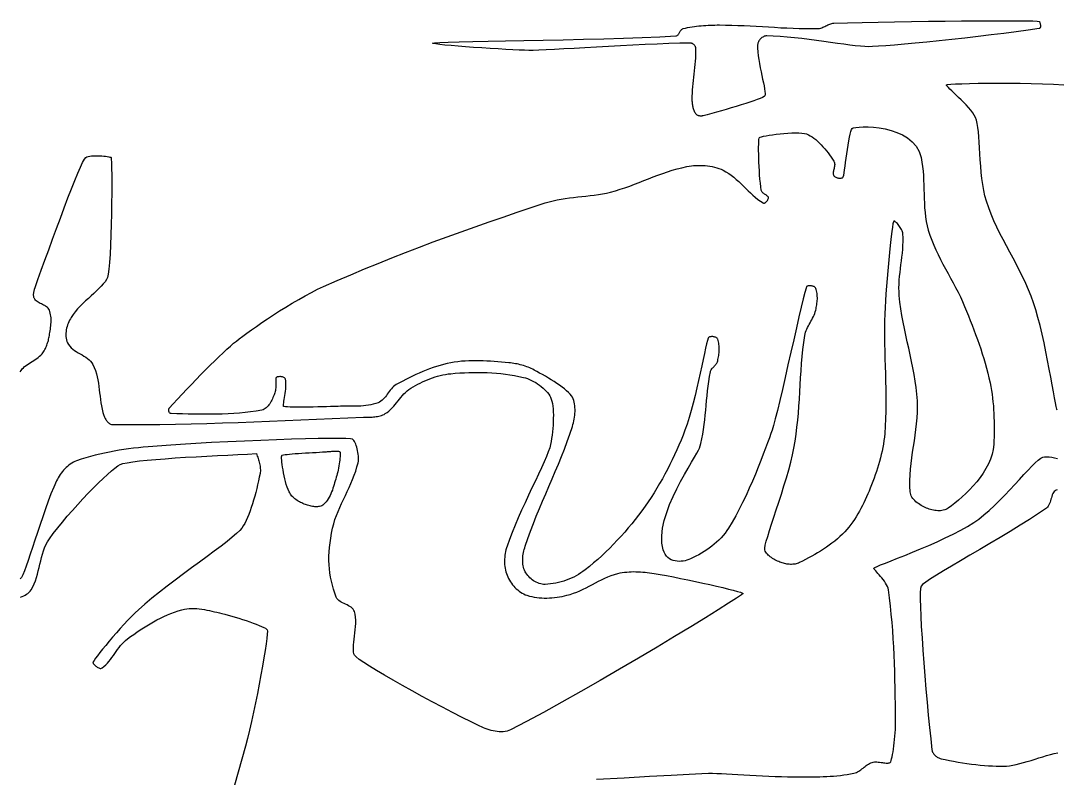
# Model space of a CAD drawing. Extents: x 29 to 1430, y 34 to 1434.
# Drawn here: x 506.1 to 791.5, y 850.6 to 1059.2 of the extents above; entities that cross this region are included whole.
import ezdxf

# ---------------------------------------------------------------- set-up
doc = ezdxf.new("R2010")
doc.units = 0
doc.header["$MEASUREMENT"] = 0
doc.layers.get('0').update_dxf_attribs({"linetype": 'CONTINUOUS'})

msp = doc.modelspace()

# ---------------------------------------------------------------- linework, layer by layer
at = {"color": 0, "true_color": 0x000000}
for points in [[(730, 1058.5), (733.73, 1058.61), (737.82, 1058.71), (742.17, 1058.81), (746.72, 1058.89), (751.37, 1058.96), (756.05, 1059.02), (760.68, 1059.07), (765.17, 1059.12), (769.45, 1059.14), (773.43, 1059.16), (777.03, 1059.17), (780.17, 1059.16), (782.77, 1059.14), (784.74, 1059.11), (786.01, 1059.06), (786.5, 1059), (786.57, 1058.92), (786.63, 1058.82), (786.69, 1058.69), (786.74, 1058.55), (786.79, 1058.4), (786.83, 1058.24), (786.86, 1058.07), (786.88, 1057.9), (786.89, 1057.74), (786.88, 1057.58), (786.86, 1057.44), (786.83, 1057.3), (786.78, 1057.19), (786.7, 1057.1), (786.61, 1057.03), (786.5, 1057), (783.46, 1056.56), (780.21, 1056.12), (776.8, 1055.68), (773.27, 1055.24), (769.68, 1054.81), (766.07, 1054.4), (762.49, 1054), (758.99, 1053.63), (755.61, 1053.28), (752.41, 1052.97), (749.43, 1052.69), (746.72, 1052.45), (744.32, 1052.26), (742.28, 1052.12), (740.66, 1052.03), (739.5, 1052), (738.48, 1052.03), (737.28, 1052.12), (735.9, 1052.26), (734.38, 1052.45), (732.73, 1052.67), (730.97, 1052.91), (729.11, 1053.17), (727.19, 1053.44), (725.21, 1053.72), (723.19, 1053.98), (721.17, 1054.24), (719.15, 1054.47), (717.15, 1054.67), (715.2, 1054.83), (713.31, 1054.94), (711.5, 1055), (711.28, 1054.99), (711.06, 1054.95), (710.83, 1054.88), (710.62, 1054.78), (710.41, 1054.67), (710.2, 1054.53), (710.01, 1054.37), (709.82, 1054.2), (709.65, 1054.01), (709.5, 1053.81), (709.36, 1053.61), (709.24, 1053.39), (709.14, 1053.17), (709.07, 1052.95), (709.02, 1052.72), (709, 1052.5), (709.01, 1051.58), (709.07, 1050.58), (709.18, 1049.54), (709.33, 1048.45), (709.51, 1047.35), (709.72, 1046.24), (709.94, 1045.14), (710.16, 1044.07), (710.37, 1043.05), (710.58, 1042.08), (710.76, 1041.2), (710.9, 1040.4), (711.01, 1039.72), (711.07, 1039.17), (711.07, 1038.75), (711, 1038.5), (710.78, 1038.31), (710.34, 1038.07), (709.72, 1037.79), (708.92, 1037.47), (707.97, 1037.13), (706.89, 1036.76), (705.71, 1036.38), (704.45, 1035.98), (703.13, 1035.58), (701.76, 1035.17), (700.38, 1034.77), (699.01, 1034.37), (697.66, 1033.99), (696.36, 1033.63), (695.13, 1033.3), (694, 1033), (693.87, 1032.97), (693.74, 1032.95), (693.6, 1032.93), (693.46, 1032.92), (693.32, 1032.92), (693.18, 1032.93), (693.03, 1032.95), (692.89, 1032.97), (692.76, 1033), (692.63, 1033.04), (692.5, 1033.1), (692.38, 1033.16), (692.27, 1033.23), (692.17, 1033.31), (692.08, 1033.4), (692, 1033.5), (691.86, 1033.72), (691.74, 1033.94), (691.62, 1034.18), (691.52, 1034.41), (691.43, 1034.66), (691.35, 1034.91), (691.28, 1035.16), (691.21, 1035.41), (691.16, 1035.67), (691.12, 1035.93), (691.08, 1036.19), (691.05, 1036.46), (691.03, 1036.72), (691.01, 1036.98), (691, 1037.24), (691, 1037.5), (691.01, 1038.38), (691.05, 1039.25), (691.11, 1040.13), (691.18, 1041), (691.26, 1041.88), (691.36, 1042.75), (691.46, 1043.63), (691.56, 1044.5), (691.66, 1045.37), (691.75, 1046.25), (691.83, 1047.12), (691.91, 1048), (691.96, 1048.87), (692, 1049.75), (692.01, 1050.62), (692, 1051.5), (691.99, 1051.63), (691.96, 1051.77), (691.91, 1051.9), (691.86, 1052.03), (691.78, 1052.16), (691.7, 1052.29), (691.61, 1052.41), (691.51, 1052.52), (691.4, 1052.62), (691.28, 1052.72), (691.16, 1052.8), (691.03, 1052.87), (690.9, 1052.92), (690.77, 1052.97), (690.63, 1052.99), (690.5, 1053), (687.61, 1052.95), (684.54, 1052.86), (681.32, 1052.75), (678.01, 1052.61), (674.64, 1052.45), (671.26, 1052.28), (667.91, 1052.09), (664.63, 1051.91), (661.46, 1051.73), (658.45, 1051.56), (655.63, 1051.4), (653.05, 1051.26), (650.76, 1051.14), (648.79, 1051.06), (647.19, 1051.01), (646, 1051), (644.85, 1051.03), (643.37, 1051.09), (641.63, 1051.17), (639.67, 1051.27), (637.55, 1051.4), (635.33, 1051.53), (633.06, 1051.68), (630.8, 1051.84), (628.6, 1052), (626.51, 1052.17), (624.6, 1052.33), (622.91, 1052.48), (621.5, 1052.63), (620.42, 1052.77), (619.74, 1052.89), (619.5, 1053), (620.01, 1053.09), (621.47, 1053.18), (623.78, 1053.26), (626.84, 1053.34), (630.55, 1053.43), (634.82, 1053.51), (639.55, 1053.61), (644.64, 1053.71), (649.99, 1053.81), (655.5, 1053.93), (661.08, 1054.07), (666.62, 1054.21), (672.03, 1054.38), (677.22, 1054.56), (682.07, 1054.77), (686.5, 1055), (686.67, 1055.03), (686.82, 1055.09), (686.96, 1055.19), (687.08, 1055.3), (687.2, 1055.44), (687.31, 1055.6), (687.41, 1055.76), (687.51, 1055.93), (687.61, 1056.11), (687.71, 1056.28), (687.82, 1056.45), (687.93, 1056.6), (688.06, 1056.74), (688.19, 1056.85), (688.34, 1056.94), (688.5, 1057), (689.11, 1057.15), (689.73, 1057.28), (690.34, 1057.39), (690.96, 1057.5), (691.58, 1057.59), (692.21, 1057.67), (692.83, 1057.74), (693.46, 1057.8), (694.09, 1057.86), (694.72, 1057.9), (695.35, 1057.93), (695.98, 1057.96), (696.61, 1057.98), (697.24, 1057.99), (697.87, 1058), (698.5, 1058), (700.19, 1057.99), (701.88, 1057.95), (703.56, 1057.9), (705.25, 1057.82), (706.94, 1057.74), (708.63, 1057.65), (710.31, 1057.55), (712, 1057.45), (713.69, 1057.35), (715.37, 1057.25), (717.06, 1057.17), (718.75, 1057.1), (720.44, 1057.04), (722.12, 1057), (723.81, 1056.99), (725.5, 1057), (725.79, 1057.02), (726.08, 1057.07), (726.37, 1057.14), (726.65, 1057.24), (726.93, 1057.35), (727.2, 1057.47), (727.48, 1057.6), (727.75, 1057.74), (728.02, 1057.88), (728.3, 1058.01), (728.57, 1058.13), (728.85, 1058.25), (729.13, 1058.34), (729.42, 1058.42), (729.71, 1058.47), (730, 1058.5)], [(761, 1041.5), (761.32, 1041.59), (762.16, 1041.68), (763.48, 1041.76), (765.2, 1041.84), (767.29, 1041.9), (769.69, 1041.96), (772.33, 1041.99), (775.18, 1042.01), (778.16, 1042), (781.24, 1041.97), (784.35, 1041.9), (787.44, 1041.8), (790.45, 1041.67), (793.34, 1041.49)], [(791.5, 952), (791.39, 952.26), (791.22, 952.94), (791.01, 953.99), (790.75, 955.36), (790.44, 957.02), (790.1, 958.92), (789.71, 961.01), (789.29, 963.26), (788.84, 965.61), (788.36, 968.03), (787.85, 970.48), (787.32, 972.9), (786.76, 975.26), (786.19, 977.5), (785.6, 979.6), (785, 981.5), (784.34, 983.31), (783.62, 985.1), (782.84, 986.86), (782.01, 988.61), (781.14, 990.33), (780.25, 992.05), (779.33, 993.76), (778.42, 995.47), (777.5, 997.18), (776.6, 998.9), (775.71, 1000.62), (774.87, 1002.35), (774.06, 1004.11), (773.31, 1005.88), (772.62, 1007.67), (772, 1009.5), (771.6, 1010.94), (771.27, 1012.47), (770.99, 1014.08), (770.77, 1015.74), (770.58, 1017.43), (770.43, 1019.14), (770.31, 1020.85), (770.2, 1022.52), (770.1, 1024.15), (770.01, 1025.71), (769.9, 1027.18), (769.78, 1028.54), (769.64, 1029.78), (769.47, 1030.86), (769.26, 1031.78), (769, 1032.5), (768.66, 1033.14), (768.21, 1033.82), (767.68, 1034.52), (767.08, 1035.24), (766.43, 1035.97), (765.75, 1036.69), (765.05, 1037.39), (764.35, 1038.07), (763.68, 1038.72), (763.04, 1039.33), (762.46, 1039.88), (761.95, 1040.37), (761.53, 1040.78), (761.22, 1041.12), (761.04, 1041.36), (761, 1041.5)], [(735, 1029.5), (735.35, 1029.65), (736.01, 1029.79), (736.93, 1029.89), (738.08, 1029.94), (739.41, 1029.93), (740.89, 1029.85), (742.46, 1029.67), (744.09, 1029.39), (745.73, 1028.98), (747.34, 1028.44), (748.87, 1027.75), (750.3, 1026.89), (751.56, 1025.85), (752.63, 1024.61), (753.46, 1023.17), (754, 1021.5), (754.23, 1020.27), (754.41, 1019.02), (754.55, 1017.77), (754.64, 1016.52), (754.71, 1015.25), (754.76, 1013.99), (754.79, 1012.72), (754.82, 1011.46), (754.86, 1010.19), (754.91, 1008.93), (754.99, 1007.67), (755.09, 1006.42), (755.24, 1005.17), (755.43, 1003.94), (755.68, 1002.71), (756, 1001.5), (756.44, 1000.12), (756.94, 998.76), (757.48, 997.41), (758.07, 996.09), (758.7, 994.78), (759.35, 993.48), (760.03, 992.19), (760.73, 990.9), (761.43, 989.62), (762.13, 988.34), (762.83, 987.06), (763.52, 985.77), (764.18, 984.47), (764.82, 983.16), (765.43, 981.84), (766, 980.5), (766.52, 979.22), (767.03, 977.93), (767.54, 976.64), (768.05, 975.35), (768.54, 974.05), (769.03, 972.75), (769.51, 971.45), (769.97, 970.14), (770.42, 968.83), (770.85, 967.51), (771.26, 966.19), (771.65, 964.87), (772.03, 963.53), (772.38, 962.19), (772.7, 960.85), (773, 959.5), (773.21, 958.46), (773.39, 957.41), (773.55, 956.35), (773.68, 955.3), (773.8, 954.24), (773.9, 953.18), (773.97, 952.11), (774.03, 951.04), (774.07, 949.98), (774.1, 948.91), (774.11, 947.84), (774.11, 946.77), (774.1, 945.7), (774.08, 944.63), (774.04, 943.56), (774, 942.5), (773.86, 941.16), (773.56, 939.82), (773.12, 938.5), (772.55, 937.2), (771.87, 935.92), (771.1, 934.66), (770.24, 933.45), (769.32, 932.27), (768.36, 931.14), (767.35, 930.06), (766.33, 929.04), (765.31, 928.08), (764.3, 927.2), (763.32, 926.38), (762.38, 925.65), (761.5, 925), (761.18, 924.8), (760.85, 924.63), (760.5, 924.5), (760.13, 924.4), (759.76, 924.33), (759.37, 924.28), (758.98, 924.26), (758.58, 924.27), (758.18, 924.3), (757.78, 924.35), (757.38, 924.42), (756.98, 924.5), (756.6, 924.61), (756.22, 924.73), (755.85, 924.86), (755.5, 925), (755.13, 925.17), (754.75, 925.35), (754.38, 925.54), (754, 925.76), (753.63, 925.99), (753.27, 926.23), (752.92, 926.49), (752.59, 926.77), (752.27, 927.06), (751.99, 927.37), (751.73, 927.69), (751.5, 928.02), (751.31, 928.37), (751.16, 928.73), (751.06, 929.11), (751, 929.5), (750.91, 931.06), (750.9, 932.62), (750.96, 934.19), (751.08, 935.75), (751.24, 937.31), (751.44, 938.87), (751.67, 940.43), (751.91, 941.99), (752.15, 943.56), (752.38, 945.12), (752.6, 946.68), (752.78, 948.24), (752.93, 949.81), (753.02, 951.37), (753.05, 952.94), (753, 954.5), (752.86, 956.33), (752.66, 958.16), (752.41, 959.98), (752.11, 961.79), (751.77, 963.6), (751.4, 965.4), (751.01, 967.21), (750.61, 969.01), (750.21, 970.81), (749.81, 972.61), (749.43, 974.42), (749.06, 976.22), (748.73, 978.03), (748.44, 979.85), (748.19, 981.67), (748, 983.5), (747.93, 984.56), (747.92, 985.62), (747.95, 986.68), (748.01, 987.75), (748.1, 988.81), (748.21, 989.87), (748.34, 990.93), (748.47, 992), (748.61, 993.06), (748.74, 994.12), (748.85, 995.19), (748.95, 996.25), (749.02, 997.31), (749.06, 998.38), (749.05, 999.44), (749, 1000.5), (748.96, 1000.78), (748.88, 1001.07), (748.77, 1001.37), (748.63, 1001.67), (748.47, 1001.97), (748.29, 1002.27), (748.1, 1002.56), (747.89, 1002.84), (747.69, 1003.09), (747.48, 1003.33), (747.28, 1003.53), (747.08, 1003.71), (746.9, 1003.85), (746.74, 1003.95), (746.61, 1004), (746.5, 1004), (746.4, 1003.79), (746.27, 1003.22), (746.12, 1002.33), (745.95, 1001.16), (745.78, 999.75), (745.59, 998.12), (745.4, 996.33), (745.2, 994.4), (745.01, 992.37), (744.82, 990.28), (744.64, 988.17), (744.48, 986.07), (744.32, 984.01), (744.19, 982.04), (744.08, 980.19), (744, 978.5), (743.93, 976.44), (743.9, 974.38), (743.9, 972.31), (743.93, 970.25), (743.98, 968.18), (744.03, 966.12), (744.1, 964.05), (744.17, 961.99), (744.23, 959.92), (744.28, 957.86), (744.31, 955.8), (744.32, 953.74), (744.3, 951.67), (744.24, 949.61), (744.15, 947.56), (744, 945.5), (743.91, 944.53), (743.78, 943.57), (743.64, 942.61), (743.47, 941.65), (743.28, 940.7), (743.06, 939.75), (742.83, 938.81), (742.57, 937.86), (742.3, 936.93), (742.01, 935.99), (741.71, 935.06), (741.39, 934.14), (741.06, 933.22), (740.71, 932.31), (740.36, 931.4), (740, 930.5), (739.67, 929.7), (739.33, 928.89), (738.98, 928.09), (738.62, 927.29), (738.25, 926.49), (737.86, 925.7), (737.46, 924.92), (737.04, 924.15), (736.61, 923.39), (736.16, 922.64), (735.69, 921.91), (735.19, 921.19), (734.68, 920.49), (734.15, 919.8), (733.59, 919.14), (733, 918.5), (732.34, 917.83), (731.65, 917.18), (730.95, 916.55), (730.22, 915.94), (729.47, 915.35), (728.71, 914.79), (727.94, 914.24), (727.15, 913.71), (726.34, 913.19), (725.53, 912.69), (724.71, 912.21), (723.88, 911.74), (723.04, 911.29), (722.2, 910.85), (721.35, 910.42), (720.5, 910), (720.21, 909.87), (719.92, 909.77), (719.62, 909.68), (719.31, 909.61), (718.99, 909.56), (718.67, 909.53), (718.35, 909.51), (718.02, 909.51), (717.7, 909.53), (717.37, 909.55), (717.05, 909.6), (716.73, 909.65), (716.41, 909.72), (716.1, 909.8), (715.8, 909.9), (715.5, 910), (715.16, 910.13), (714.82, 910.27), (714.47, 910.43), (714.12, 910.59), (713.78, 910.77), (713.44, 910.96), (713.1, 911.16), (712.78, 911.38), (712.48, 911.6), (712.19, 911.84), (711.92, 912.09), (711.68, 912.35), (711.46, 912.62), (711.28, 912.9), (711.12, 913.19), (711, 913.5), (710.98, 913.98), (711.12, 914.79), (711.38, 915.88), (711.77, 917.23), (712.26, 918.81), (712.82, 920.57), (713.45, 922.49), (714.13, 924.54), (714.83, 926.68), (715.54, 928.88), (716.25, 931.11), (716.92, 933.33), (717.55, 935.51), (718.12, 937.63), (718.61, 939.63), (719, 941.5), (719.33, 943.42), (719.61, 945.34), (719.84, 947.27), (720.04, 949.21), (720.21, 951.15), (720.36, 953.09), (720.49, 955.03), (720.61, 956.98), (720.72, 958.93), (720.84, 960.88), (720.97, 962.82), (721.12, 964.77), (721.28, 966.71), (721.48, 968.64), (721.72, 970.57), (722, 972.5), (722.09, 972.96), (722.22, 973.42), (722.37, 973.87), (722.56, 974.3), (722.76, 974.74), (722.97, 975.16), (723.2, 975.59), (723.43, 976.01), (723.67, 976.44), (723.9, 976.86), (724.13, 977.29), (724.35, 977.72), (724.55, 978.15), (724.72, 978.59), (724.88, 979.04), (725, 979.5), (725.08, 979.87), (725.16, 980.24), (725.23, 980.62), (725.29, 981), (725.34, 981.38), (725.39, 981.76), (725.42, 982.15), (725.44, 982.53), (725.44, 982.91), (725.43, 983.3), (725.41, 983.67), (725.37, 984.05), (725.31, 984.42), (725.22, 984.79), (725.12, 985.15), (725, 985.5), (724.93, 985.64), (724.83, 985.76), (724.7, 985.87), (724.56, 985.96), (724.39, 986.04), (724.22, 986.1), (724.03, 986.14), (723.84, 986.18), (723.64, 986.19), (723.44, 986.2), (723.25, 986.19), (723.07, 986.18), (722.9, 986.15), (722.75, 986.11), (722.61, 986.06), (722.5, 986), (722.32, 985.55), (722, 984.4), (721.56, 982.63), (721.02, 980.35), (720.38, 977.64), (719.68, 974.6), (718.93, 971.32), (718.15, 967.89), (717.36, 964.42), (716.57, 960.98), (715.81, 957.69), (715.09, 954.62), (714.43, 951.87), (713.85, 949.54), (713.37, 947.72), (713, 946.5), (712.66, 945.51), (712.24, 944.32), (711.75, 942.97), (711.19, 941.46), (710.57, 939.82), (709.89, 938.07), (709.16, 936.24), (708.38, 934.35), (707.55, 932.41), (706.69, 930.45), (705.8, 928.5), (704.87, 926.56), (703.93, 924.68), (702.96, 922.85), (701.99, 921.12), (701, 919.5), (700.53, 918.8), (700.02, 918.12), (699.49, 917.46), (698.92, 916.83), (698.32, 916.22), (697.7, 915.64), (697.05, 915.07), (696.38, 914.53), (695.69, 914.01), (694.98, 913.52), (694.26, 913.04), (693.53, 912.59), (692.78, 912.16), (692.03, 911.75), (691.27, 911.36), (690.5, 911), (690.03, 910.81), (689.54, 910.64), (689.01, 910.51), (688.47, 910.41), (687.92, 910.35), (687.36, 910.34), (686.81, 910.37), (686.26, 910.46), (685.73, 910.6), (685.22, 910.8), (684.74, 911.07), (684.29, 911.4), (683.89, 911.81), (683.53, 912.29), (683.24, 912.85), (683, 913.5), (682.64, 915.36), (682.6, 917.35), (682.83, 919.44), (683.3, 921.61), (683.96, 923.81), (684.78, 926.01), (685.71, 928.2), (686.73, 930.32), (687.78, 932.36), (688.83, 934.28), (689.85, 936.04), (690.79, 937.62), (691.61, 938.99), (692.28, 940.12), (692.76, 940.96), (693, 941.5), (693.36, 942.78), (693.66, 944.06), (693.91, 945.36), (694.13, 946.66), (694.31, 947.98), (694.47, 949.29), (694.6, 950.62), (694.73, 951.94), (694.84, 953.27), (694.96, 954.6), (695.08, 955.93), (695.21, 957.25), (695.36, 958.57), (695.54, 959.89), (695.75, 961.2), (696, 962.5), (696.06, 962.71), (696.15, 962.92), (696.25, 963.11), (696.38, 963.3), (696.52, 963.48), (696.67, 963.66), (696.83, 963.83), (696.99, 964), (697.16, 964.17), (697.32, 964.35), (697.47, 964.52), (697.61, 964.7), (697.74, 964.89), (697.85, 965.08), (697.94, 965.29), (698, 965.5), (698.08, 965.87), (698.15, 966.24), (698.22, 966.62), (698.28, 967), (698.34, 967.38), (698.38, 967.76), (698.41, 968.15), (698.43, 968.53), (698.44, 968.91), (698.43, 969.3), (698.41, 969.67), (698.36, 970.05), (698.3, 970.42), (698.22, 970.79), (698.12, 971.15), (698, 971.5), (697.93, 971.64), (697.83, 971.76), (697.7, 971.87), (697.56, 971.96), (697.4, 972.04), (697.23, 972.1), (697.04, 972.15), (696.85, 972.18), (696.66, 972.2), (696.46, 972.21), (696.27, 972.2), (696.09, 972.19), (695.92, 972.16), (695.76, 972.11), (695.62, 972.06), (695.5, 972), (695.37, 971.74), (695.18, 971.14), (694.95, 970.22), (694.68, 969.02), (694.36, 967.58), (694.01, 965.94), (693.62, 964.13), (693.19, 962.19), (692.74, 960.16), (692.26, 958.08), (691.76, 955.98), (691.24, 953.9), (690.7, 951.87), (690.14, 949.94), (689.58, 948.14), (689, 946.5), (688.47, 945.12), (687.92, 943.74), (687.34, 942.37), (686.75, 941), (686.14, 939.65), (685.51, 938.3), (684.85, 936.96), (684.18, 935.64), (683.48, 934.32), (682.77, 933.02), (682.03, 931.73), (681.27, 930.45), (680.48, 929.19), (679.68, 927.95), (678.85, 926.71), (678, 925.5), (677.12, 924.28), (676.21, 923.08), (675.29, 921.89), (674.34, 920.71), (673.38, 919.54), (672.4, 918.4), (671.39, 917.27), (670.37, 916.16), (669.33, 915.06), (668.27, 913.99), (667.19, 912.93), (666.09, 911.9), (664.97, 910.89), (663.83, 909.9), (662.67, 908.94), (661.5, 908), (660.91, 907.56), (660.3, 907.14), (659.68, 906.75), (659.03, 906.38), (658.37, 906.03), (657.7, 905.71), (657.01, 905.41), (656.31, 905.14), (655.6, 904.9), (654.88, 904.68), (654.16, 904.5), (653.43, 904.34), (652.7, 904.21), (651.97, 904.11), (651.23, 904.04), (650.5, 904), (650.09, 904.01), (649.68, 904.05), (649.27, 904.13), (648.87, 904.25), (648.46, 904.39), (648.07, 904.57), (647.69, 904.77), (647.31, 905), (646.95, 905.26), (646.61, 905.53), (646.28, 905.82), (645.98, 906.13), (645.7, 906.46), (645.44, 906.79), (645.2, 907.14), (645, 907.5), (644.81, 907.89), (644.66, 908.3), (644.54, 908.72), (644.44, 909.15), (644.37, 909.59), (644.33, 910.04), (644.32, 910.49), (644.32, 910.94), (644.35, 911.4), (644.4, 911.85), (644.46, 912.31), (644.54, 912.76), (644.64, 913.21), (644.75, 913.65), (644.87, 914.08), (645, 914.5), (645.71, 916.6), (646.46, 918.68), (647.25, 920.75), (648.07, 922.81), (648.91, 924.87), (649.78, 926.91), (650.65, 928.95), (651.53, 930.99), (652.41, 933.03), (653.28, 935.07), (654.14, 937.12), (654.98, 939.17), (655.79, 941.23), (656.57, 943.31), (657.31, 945.4), (658, 947.5), (658.15, 947.98), (658.28, 948.48), (658.4, 948.99), (658.5, 949.51), (658.59, 950.03), (658.66, 950.56), (658.71, 951.09), (658.73, 951.62), (658.74, 952.14), (658.72, 952.66), (658.67, 953.17), (658.6, 953.67), (658.5, 954.15), (658.36, 954.62), (658.2, 955.07), (658, 955.5), (657.73, 955.93), (657.37, 956.38), (656.93, 956.84), (656.41, 957.32), (655.82, 957.81), (655.17, 958.31), (654.47, 958.81), (653.74, 959.32), (652.97, 959.82), (652.18, 960.31), (651.38, 960.8), (650.57, 961.28), (649.77, 961.74), (648.99, 962.18), (648.23, 962.6), (647.5, 963), (647.1, 963.21), (646.69, 963.41), (646.27, 963.6), (645.85, 963.77), (645.42, 963.93), (644.99, 964.09), (644.55, 964.23), (644.11, 964.36), (643.66, 964.47), (643.21, 964.58), (642.77, 964.68), (642.31, 964.76), (641.86, 964.84), (641.41, 964.9), (640.95, 964.96), (640.5, 965), (639.5, 965.09), (638.5, 965.17), (637.5, 965.26), (636.49, 965.34), (635.49, 965.41), (634.48, 965.47), (633.48, 965.52), (632.47, 965.55), (631.47, 965.57), (630.46, 965.57), (629.46, 965.54), (628.46, 965.49), (627.47, 965.42), (626.47, 965.31), (625.48, 965.17), (624.5, 965), (623.51, 964.79), (622.53, 964.55), (621.56, 964.29), (620.59, 964), (619.63, 963.68), (618.67, 963.34), (617.73, 962.97), (616.79, 962.59), (615.85, 962.19), (614.93, 961.77), (614, 961.34), (613.09, 960.89), (612.18, 960.43), (611.28, 959.96), (610.39, 959.48), (609.5, 959), (609.13, 958.77), (608.78, 958.49), (608.46, 958.19), (608.16, 957.86), (607.87, 957.5), (607.59, 957.14), (607.32, 956.76), (607.05, 956.38), (606.78, 956.01), (606.51, 955.65), (606.22, 955.3), (605.92, 954.97), (605.6, 954.67), (605.26, 954.41), (604.9, 954.18), (604.5, 954), (603.85, 953.78), (603.19, 953.59), (602.52, 953.44), (601.84, 953.32), (601.16, 953.22), (600.47, 953.15), (599.78, 953.1), (599.09, 953.07), (598.39, 953.05), (597.69, 953.04), (596.99, 953.03), (596.29, 953.03), (595.59, 953.03), (594.89, 953.03), (594.19, 953.02), (593.5, 953), (592.51, 952.96), (591.44, 952.93), (590.29, 952.9), (589.1, 952.87), (587.88, 952.84), (586.65, 952.82), (585.44, 952.8), (584.26, 952.79), (583.13, 952.78), (582.08, 952.79), (581.13, 952.8), (580.29, 952.82), (579.58, 952.85), (579.04, 952.89), (578.67, 952.94), (578.5, 953), (578.46, 953.12), (578.45, 953.33), (578.47, 953.62), (578.52, 953.99), (578.58, 954.41), (578.67, 954.89), (578.76, 955.42), (578.85, 955.98), (578.94, 956.56), (579.02, 957.16), (579.08, 957.76), (579.13, 958.35), (579.15, 958.94), (579.14, 959.5), (579.09, 960.02), (579, 960.5), (578.94, 960.64), (578.85, 960.77), (578.73, 960.88), (578.58, 960.97), (578.41, 961.04), (578.23, 961.1), (578.03, 961.14), (577.83, 961.17), (577.62, 961.19), (577.42, 961.19), (577.22, 961.18), (577.03, 961.16), (576.87, 961.14), (576.72, 961.1), (576.59, 961.05), (576.5, 961), (576.43, 960.92), (576.39, 960.78), (576.35, 960.59), (576.34, 960.36), (576.33, 960.1), (576.32, 959.81), (576.32, 959.49), (576.33, 959.15), (576.33, 958.81), (576.32, 958.45), (576.31, 958.09), (576.28, 957.74), (576.24, 957.4), (576.18, 957.08), (576.1, 956.77), (576, 956.5), (575.85, 956.17), (575.7, 955.82), (575.55, 955.47), (575.39, 955.11), (575.22, 954.76), (575.05, 954.41), (574.86, 954.06), (574.66, 953.73), (574.45, 953.42), (574.22, 953.12), (573.98, 952.85), (573.73, 952.61), (573.45, 952.4), (573.15, 952.23), (572.84, 952.09), (572.5, 952), (570.96, 951.73), (569.42, 951.5), (567.87, 951.31), (566.31, 951.15), (564.75, 951.03), (563.19, 950.95), (561.62, 950.88), (560.06, 950.85), (558.49, 950.83), (556.92, 950.83), (555.34, 950.84), (553.77, 950.87), (552.2, 950.9), (550.63, 950.93), (549.06, 950.97), (547.5, 951), (547.4, 951.01), (547.31, 951.05), (547.23, 951.11), (547.15, 951.18), (547.08, 951.27), (547.02, 951.38), (546.96, 951.49), (546.92, 951.61), (546.89, 951.73), (546.86, 951.86), (546.85, 951.98), (546.86, 952.1), (546.87, 952.22), (546.9, 952.32), (546.94, 952.42), (547, 952.5), (548.13, 953.74), (549.31, 955.03), (550.55, 956.36), (551.82, 957.7), (553.11, 959.06), (554.42, 960.41), (555.72, 961.74), (557.02, 963.05), (558.29, 964.32), (559.52, 965.53), (560.7, 966.68), (561.83, 967.75), (562.88, 968.73), (563.86, 969.6), (564.73, 970.37), (565.5, 971), (566.3, 971.62), (567.27, 972.35), (568.38, 973.17), (569.64, 974.07), (571.01, 975.04), (572.49, 976.06), (574.05, 977.11), (575.69, 978.19), (577.39, 979.27), (579.12, 980.36), (580.88, 981.42), (582.65, 982.46), (584.41, 983.44), (586.15, 984.37), (587.85, 985.23), (589.5, 986), (593.23, 987.65), (596.97, 989.26), (600.73, 990.83), (604.5, 992.38), (608.28, 993.9), (612.08, 995.38), (615.88, 996.84), (619.7, 998.28), (623.52, 999.69), (627.36, 1001.08), (631.2, 1002.44), (635.05, 1003.79), (638.91, 1005.11), (642.77, 1006.43), (646.63, 1007.72), (650.5, 1009), (651.59, 1009.33), (652.69, 1009.61), (653.8, 1009.85), (654.92, 1010.06), (656.05, 1010.23), (657.18, 1010.39), (658.32, 1010.52), (659.46, 1010.65), (660.6, 1010.77), (661.74, 1010.89), (662.88, 1011.02), (664.01, 1011.16), (665.15, 1011.33), (666.27, 1011.52), (667.39, 1011.74), (668.5, 1012), (669.83, 1012.37), (671.16, 1012.77), (672.47, 1013.21), (673.78, 1013.67), (675.08, 1014.15), (676.38, 1014.65), (677.67, 1015.16), (678.96, 1015.66), (680.26, 1016.16), (681.56, 1016.65), (682.86, 1017.12), (684.17, 1017.57), (685.48, 1017.99), (686.81, 1018.37), (688.15, 1018.71), (689.5, 1019), (690.12, 1019.11), (690.75, 1019.2), (691.38, 1019.27), (692.02, 1019.31), (692.67, 1019.34), (693.31, 1019.34), (693.96, 1019.32), (694.6, 1019.28), (695.24, 1019.21), (695.87, 1019.12), (696.5, 1019), (697.12, 1018.85), (697.74, 1018.68), (698.34, 1018.48), (698.93, 1018.26), (699.5, 1018), (700.28, 1017.59), (701.03, 1017.13), (701.76, 1016.62), (702.45, 1016.08), (703.13, 1015.5), (703.79, 1014.9), (704.44, 1014.28), (705.08, 1013.65), (705.72, 1013.01), (706.36, 1012.38), (707.01, 1011.76), (707.67, 1011.15), (708.34, 1010.56), (709.04, 1010), (709.75, 1009.48), (710.5, 1009), (710.62, 1008.95), (710.74, 1008.94), (710.86, 1008.96), (710.99, 1009.01), (711.12, 1009.08), (711.24, 1009.18), (711.36, 1009.3), (711.48, 1009.42), (711.59, 1009.56), (711.69, 1009.71), (711.77, 1009.85), (711.85, 1010), (711.91, 1010.14), (711.96, 1010.28), (711.99, 1010.4), (712, 1010.5), (711.98, 1010.6), (711.92, 1010.69), (711.83, 1010.79), (711.71, 1010.9), (711.56, 1011), (711.4, 1011.11), (711.23, 1011.22), (711.05, 1011.34), (710.87, 1011.46), (710.69, 1011.59), (710.53, 1011.73), (710.37, 1011.87), (710.24, 1012.01), (710.13, 1012.17), (710.05, 1012.33), (710, 1012.5), (709.87, 1013.45), (709.75, 1014.48), (709.65, 1015.57), (709.56, 1016.72), (709.48, 1017.89), (709.41, 1019.06), (709.36, 1020.23), (709.32, 1021.36), (709.29, 1022.45), (709.28, 1023.46), (709.28, 1024.39), (709.3, 1025.2), (709.32, 1025.89), (709.37, 1026.44), (709.43, 1026.81), (709.5, 1027), (709.69, 1027.1), (710.07, 1027.22), (710.63, 1027.35), (711.34, 1027.49), (712.18, 1027.64), (713.11, 1027.78), (714.12, 1027.92), (715.18, 1028.04), (716.26, 1028.15), (717.35, 1028.24), (718.41, 1028.29), (719.42, 1028.32), (720.36, 1028.31), (721.21, 1028.26), (721.93, 1028.15), (722.5, 1028), (722.99, 1027.79), (723.5, 1027.52), (724, 1027.2), (724.51, 1026.84), (725.01, 1026.43), (725.52, 1025.98), (726.02, 1025.5), (726.51, 1025), (726.99, 1024.47), (727.47, 1023.92), (727.93, 1023.36), (728.38, 1022.78), (728.82, 1022.21), (729.23, 1021.63), (729.63, 1021.06), (730, 1020.5), (730.11, 1020.28), (730.18, 1020.06), (730.21, 1019.82), (730.22, 1019.57), (730.19, 1019.31), (730.15, 1019.05), (730.09, 1018.79), (730.03, 1018.52), (729.97, 1018.25), (729.91, 1017.98), (729.86, 1017.72), (729.83, 1017.46), (729.82, 1017.21), (729.84, 1016.96), (729.9, 1016.72), (730, 1016.5), (730.09, 1016.37), (730.21, 1016.25), (730.35, 1016.15), (730.51, 1016.07), (730.68, 1016), (730.86, 1015.94), (731.05, 1015.9), (731.25, 1015.86), (731.44, 1015.85), (731.63, 1015.84), (731.82, 1015.84), (731.99, 1015.85), (732.15, 1015.88), (732.29, 1015.91), (732.41, 1015.95), (732.5, 1016), (732.59, 1016.19), (732.69, 1016.63), (732.8, 1017.28), (732.93, 1018.11), (733.07, 1019.09), (733.22, 1020.18), (733.38, 1021.34), (733.55, 1022.54), (733.72, 1023.75), (733.9, 1024.94), (734.08, 1026.06), (734.27, 1027.08), (734.45, 1027.97), (734.64, 1028.69), (734.82, 1029.21), (735, 1029.5)], [(524, 1021.5), (524.31, 1021.66), (524.69, 1021.79), (525.14, 1021.89), (525.64, 1021.96), (526.18, 1022), (526.74, 1022.02), (527.32, 1022.02), (527.9, 1022), (528.46, 1021.96), (529, 1021.91), (529.5, 1021.86), (529.96, 1021.79), (530.34, 1021.72), (530.66, 1021.64), (530.88, 1021.57), (531, 1021.5), (531.06, 1021.1), (531.11, 1020.1), (531.14, 1018.58), (531.17, 1016.62), (531.17, 1014.3), (531.16, 1011.7), (531.14, 1008.91), (531.1, 1006.01), (531.03, 1003.07), (530.95, 1000.19), (530.85, 997.43), (530.73, 994.89), (530.58, 992.65), (530.41, 990.78), (530.22, 989.37), (530, 988.5), (529.71, 987.92), (529.32, 987.32), (528.84, 986.71), (528.28, 986.09), (527.65, 985.45), (526.97, 984.79), (526.25, 984.12), (525.51, 983.44), (524.74, 982.74), (523.97, 982.03), (523.22, 981.31), (522.48, 980.57), (521.78, 979.82), (521.12, 979.06), (520.52, 978.29), (520, 977.5), (519.78, 977.11), (519.56, 976.71), (519.37, 976.29), (519.19, 975.86), (519.02, 975.42), (518.88, 974.97), (518.76, 974.51), (518.67, 974.05), (518.6, 973.59), (518.56, 973.13), (518.55, 972.67), (518.57, 972.21), (518.62, 971.77), (518.71, 971.33), (518.83, 970.91), (519, 970.5), (519.28, 970), (519.61, 969.55), (520.01, 969.15), (520.44, 968.77), (520.92, 968.43), (521.42, 968.1), (521.94, 967.79), (522.47, 967.48), (523, 967.18), (523.52, 966.87), (524.03, 966.55), (524.51, 966.2), (524.95, 965.84), (525.36, 965.43), (525.71, 964.99), (526, 964.5), (526.37, 963.69), (526.68, 962.86), (526.94, 962.01), (527.16, 961.15), (527.34, 960.27), (527.49, 959.39), (527.62, 958.5), (527.73, 957.6), (527.84, 956.7), (527.95, 955.79), (528.07, 954.89), (528.19, 954), (528.35, 953.11), (528.53, 952.23), (528.74, 951.36), (529, 950.5), (529.08, 950.29), (529.17, 950.07), (529.27, 949.85), (529.38, 949.64), (529.51, 949.43), (529.64, 949.22), (529.79, 949.02), (529.95, 948.83), (530.11, 948.66), (530.29, 948.5), (530.47, 948.36), (530.66, 948.24), (530.86, 948.14), (531.07, 948.06), (531.28, 948.02), (531.5, 948), (535.81, 947.99), (540.13, 948), (544.44, 948.05), (548.76, 948.12), (553.07, 948.21), (557.38, 948.32), (561.69, 948.45), (566.01, 948.59), (570.32, 948.75), (574.63, 948.92), (578.94, 949.1), (583.25, 949.28), (587.57, 949.46), (591.88, 949.64), (596.19, 949.82), (600.5, 950), (600.88, 950.01), (601.27, 950.02), (601.66, 950.03), (602.05, 950.04), (602.44, 950.05), (602.83, 950.07), (603.22, 950.1), (603.61, 950.13), (604, 950.18), (604.38, 950.24), (604.75, 950.31), (605.12, 950.41), (605.48, 950.52), (605.83, 950.66), (606.17, 950.81), (606.5, 951), (607.01, 951.34), (607.49, 951.73), (607.95, 952.14), (608.38, 952.58), (608.8, 953.04), (609.21, 953.52), (609.6, 954.01), (610, 954.5), (610.39, 955), (610.79, 955.48), (611.19, 955.96), (611.61, 956.42), (612.05, 956.86), (612.51, 957.28), (612.99, 957.66), (613.5, 958), (614.13, 958.38), (614.77, 958.74), (615.42, 959.09), (616.08, 959.43), (616.74, 959.75), (617.42, 960.06), (618.1, 960.35), (618.79, 960.62), (619.49, 960.87), (620.19, 961.11), (620.9, 961.32), (621.61, 961.5), (622.33, 961.67), (623.05, 961.8), (623.77, 961.92), (624.5, 962), (625.75, 962.11), (627, 962.2), (628.26, 962.28), (629.51, 962.33), (630.77, 962.36), (632.04, 962.37), (633.3, 962.36), (634.56, 962.32), (635.81, 962.25), (637.07, 962.16), (638.32, 962.04), (639.57, 961.89), (640.81, 961.72), (642.05, 961.51), (643.28, 961.27), (644.5, 961), (645.07, 960.85), (645.64, 960.65), (646.21, 960.42), (646.78, 960.16), (647.34, 959.87), (647.9, 959.55), (648.43, 959.2), (648.95, 958.84), (649.45, 958.45), (649.92, 958.05), (650.36, 957.64), (650.77, 957.22), (651.14, 956.79), (651.47, 956.36), (651.76, 955.93), (652, 955.5), (652.2, 955.03), (652.37, 954.46), (652.5, 953.81), (652.61, 953.1), (652.68, 952.32), (652.73, 951.49), (652.76, 950.62), (652.75, 949.72), (652.73, 948.79), (652.68, 947.85), (652.61, 946.91), (652.52, 945.98), (652.42, 945.06), (652.29, 944.17), (652.15, 943.31), (652, 942.5), (651.76, 941.6), (651.37, 940.49), (650.85, 939.19), (650.21, 937.72), (649.48, 936.09), (648.67, 934.34), (647.8, 932.49), (646.88, 930.54), (645.94, 928.54), (644.98, 926.49), (644.03, 924.42), (643.11, 922.35), (642.23, 920.3), (641.4, 918.3), (640.65, 916.36), (640, 914.5), (639.85, 914.02), (639.72, 913.53), (639.6, 913.03), (639.5, 912.53), (639.42, 912.02), (639.36, 911.51), (639.32, 910.99), (639.31, 910.48), (639.31, 909.96), (639.34, 909.45), (639.38, 908.94), (639.46, 908.44), (639.55, 907.94), (639.68, 907.45), (639.82, 906.97), (640, 906.5), (640.2, 906.05), (640.42, 905.61), (640.66, 905.17), (640.93, 904.74), (641.21, 904.33), (641.52, 903.92), (641.85, 903.53), (642.19, 903.16), (642.56, 902.8), (642.94, 902.47), (643.33, 902.16), (643.74, 901.87), (644.16, 901.61), (644.6, 901.37), (645.04, 901.17), (645.5, 901), (646.16, 900.8), (646.83, 900.63), (647.5, 900.5), (648.18, 900.39), (648.87, 900.31), (649.57, 900.26), (650.27, 900.24), (650.97, 900.24), (651.67, 900.27), (652.37, 900.32), (653.07, 900.39), (653.77, 900.48), (654.46, 900.58), (655.15, 900.71), (655.83, 900.85), (656.5, 901), (657.42, 901.25), (658.32, 901.55), (659.2, 901.89), (660.08, 902.26), (660.94, 902.67), (661.8, 903.09), (662.65, 903.53), (663.5, 903.98), (664.35, 904.43), (665.21, 904.87), (666.06, 905.3), (666.93, 905.71), (667.8, 906.09), (668.69, 906.44), (669.59, 906.74), (670.5, 907), (671.11, 907.14), (671.72, 907.25), (672.34, 907.35), (672.96, 907.41), (673.59, 907.46), (674.22, 907.49), (674.85, 907.51), (675.48, 907.5), (676.11, 907.48), (676.74, 907.44), (677.37, 907.4), (678, 907.34), (678.63, 907.26), (679.26, 907.18), (679.88, 907.1), (680.5, 907), (682.14, 906.73), (683.92, 906.41), (685.82, 906.05), (687.8, 905.66), (689.83, 905.24), (691.86, 904.81), (693.87, 904.38), (695.82, 903.94), (697.67, 903.52), (699.39, 903.11), (700.95, 902.73), (702.3, 902.39), (703.42, 902.08), (704.26, 901.83), (704.8, 901.63), (705, 901.5), (704.54, 901.12), (703.18, 900.2), (701.02, 898.81), (698.14, 896.99), (694.64, 894.82), (690.61, 892.35), (686.13, 889.63), (681.31, 886.73), (676.23, 883.71), (670.98, 880.62), (665.65, 877.52), (660.33, 874.48), (655.11, 871.55), (650.09, 868.78), (645.36, 866.25), (641, 864), (640.51, 863.79), (640.01, 863.62), (639.49, 863.51), (638.96, 863.44), (638.42, 863.42), (637.87, 863.43), (637.32, 863.48), (636.76, 863.56), (636.2, 863.67), (635.65, 863.81), (635.1, 863.97), (634.56, 864.15), (634.02, 864.34), (633.5, 864.55), (632.99, 864.77), (632.5, 865), (630.16, 866.14), (627.64, 867.39), (624.98, 868.75), (622.23, 870.18), (619.43, 871.66), (616.63, 873.17), (613.87, 874.69), (611.19, 876.18), (608.63, 877.63), (606.25, 879.01), (604.08, 880.29), (602.17, 881.46), (600.57, 882.49), (599.31, 883.36), (598.44, 884.03), (598, 884.5), (597.83, 884.9), (597.74, 885.4), (597.7, 885.98), (597.71, 886.63), (597.76, 887.34), (597.83, 888.11), (597.93, 888.93), (598.04, 889.77), (598.14, 890.64), (598.24, 891.52), (598.31, 892.4), (598.35, 893.28), (598.35, 894.14), (598.3, 894.97), (598.18, 895.76), (598, 896.5), (597.85, 896.86), (597.63, 897.18), (597.37, 897.45), (597.06, 897.7), (596.71, 897.93), (596.34, 898.14), (595.95, 898.33), (595.55, 898.52), (595.15, 898.7), (594.75, 898.9), (594.37, 899.1), (594.02, 899.32), (593.69, 899.57), (593.41, 899.84), (593.18, 900.15), (593, 900.5), (592.59, 901.61), (592.23, 902.71), (591.92, 903.81), (591.65, 904.91), (591.43, 906.02), (591.25, 907.14), (591.12, 908.26), (591.03, 909.41), (590.99, 910.57), (590.99, 911.75), (591.05, 912.96), (591.14, 914.2), (591.29, 915.47), (591.48, 916.77), (591.72, 918.12), (592, 919.5), (592.29, 920.67), (592.64, 921.82), (593.04, 922.96), (593.48, 924.08), (593.95, 925.2), (594.45, 926.3), (594.96, 927.4), (595.49, 928.5), (596.01, 929.6), (596.53, 930.7), (597.03, 931.81), (597.5, 932.92), (597.95, 934.05), (598.35, 935.18), (598.7, 936.33), (599, 937.5), (599.07, 937.92), (599.11, 938.37), (599.12, 938.85), (599.1, 939.33), (599.05, 939.83), (598.97, 940.33), (598.88, 940.82), (598.77, 941.31), (598.64, 941.77), (598.49, 942.22), (598.34, 942.63), (598.18, 943), (598.01, 943.33), (597.84, 943.61), (597.67, 943.84), (597.5, 944), (596.94, 944.11), (595.63, 944.17), (593.66, 944.19), (591.1, 944.18), (588.03, 944.13), (584.53, 944.05), (580.67, 943.94), (576.52, 943.8), (572.18, 943.63), (567.7, 943.45), (563.18, 943.24), (558.68, 943.02), (554.29, 942.78), (550.08, 942.53), (546.12, 942.27), (542.5, 942), (541.17, 941.89), (539.83, 941.77), (538.5, 941.63), (537.17, 941.48), (535.83, 941.31), (534.5, 941.12), (533.18, 940.92), (531.85, 940.69), (530.53, 940.44), (529.22, 940.17), (527.91, 939.88), (526.61, 939.56), (525.32, 939.21), (524.04, 938.84), (522.76, 938.44), (521.5, 938), (521.05, 937.82), (520.61, 937.61), (520.18, 937.37), (519.77, 937.1), (519.37, 936.81), (518.98, 936.49), (518.61, 936.16), (518.25, 935.8), (517.91, 935.43), (517.59, 935.04), (517.28, 934.64), (516.99, 934.22), (516.71, 933.8), (516.46, 933.37), (516.22, 932.94), (516, 932.5), (515.22, 930.78), (514.45, 928.9), (513.68, 926.89), (512.91, 924.8), (512.16, 922.64), (511.43, 920.47), (510.72, 918.31), (510.04, 916.2), (509.38, 914.19), (508.76, 912.29), (508.18, 910.55), (507.64, 909.01), (507.15, 907.7), (506.71, 906.65), (506.32, 905.91), (506, 905.5)], [(506, 962.5), (506.24, 962.92), (506.53, 963.3), (506.85, 963.65), (507.2, 963.98), (507.58, 964.28), (507.98, 964.57), (508.4, 964.84), (508.83, 965.11), (509.26, 965.37), (509.69, 965.64), (510.12, 965.91), (510.54, 966.19), (510.94, 966.48), (511.32, 966.8), (511.68, 967.13), (512, 967.5), (512.2, 967.77), (512.4, 968.04), (512.58, 968.33), (512.74, 968.62), (512.9, 968.92), (513.05, 969.23), (513.18, 969.54), (513.31, 969.86), (513.43, 970.18), (513.53, 970.51), (513.63, 970.84), (513.72, 971.17), (513.8, 971.5), (513.88, 971.83), (513.94, 972.17), (514, 972.5), (514.07, 972.93), (514.15, 973.37), (514.22, 973.82), (514.28, 974.26), (514.34, 974.71), (514.4, 975.16), (514.44, 975.6), (514.47, 976.05), (514.48, 976.5), (514.48, 976.94), (514.46, 977.38), (514.42, 977.82), (514.35, 978.25), (514.26, 978.67), (514.15, 979.09), (514, 979.5), (513.86, 979.77), (513.69, 980.02), (513.48, 980.23), (513.24, 980.43), (512.98, 980.6), (512.71, 980.76), (512.41, 980.91), (512.11, 981.06), (511.81, 981.2), (511.51, 981.35), (511.21, 981.5), (510.93, 981.66), (510.66, 981.84), (510.41, 982.04), (510.19, 982.25), (510, 982.5), (509.9, 982.66), (509.83, 982.83), (509.77, 983.01), (509.72, 983.19), (509.69, 983.37), (509.67, 983.57), (509.66, 983.76), (509.67, 983.96), (509.68, 984.16), (509.71, 984.36), (509.74, 984.55), (509.78, 984.75), (509.83, 984.94), (509.88, 985.13), (509.94, 985.32), (510, 985.5), (510.86, 987.89), (511.79, 990.49), (512.79, 993.24), (513.82, 996.1), (514.89, 999.03), (515.97, 1001.96), (517.05, 1004.86), (518.1, 1007.68), (519.13, 1010.37), (520.1, 1012.88), (521.01, 1015.16), (521.83, 1017.17), (522.56, 1018.86), (523.17, 1020.17), (523.66, 1021.07), (524, 1021.5)], [(506.07, 900.45), (506.5, 900.64), (506.93, 900.84), (507.34, 901.05), (507.74, 901.28), (508.1, 901.53), (508.44, 901.82), (508.74, 902.14), (509, 902.5), (509.45, 903.31), (509.84, 904.15), (510.18, 905.02), (510.47, 905.9), (510.73, 906.81), (510.96, 907.72), (511.18, 908.65), (511.39, 909.57), (511.61, 910.49), (511.84, 911.41), (512.09, 912.31), (512.37, 913.2), (512.69, 914.07), (513.07, 914.91), (513.5, 915.72), (514, 916.5), (515.09, 917.98), (516.29, 919.53), (517.58, 921.13), (518.94, 922.75), (520.36, 924.38), (521.8, 926), (523.26, 927.58), (524.71, 929.11), (526.13, 930.57), (527.49, 931.93), (528.79, 933.18), (530, 934.29), (531.09, 935.25), (532.05, 936.04), (532.86, 936.63), (533.5, 937), (534.26, 937.26), (535.43, 937.5), (536.97, 937.74), (538.82, 937.97), (540.96, 938.19), (543.34, 938.4), (545.91, 938.61), (548.64, 938.8), (551.49, 938.98), (554.4, 939.16), (557.34, 939.32), (560.27, 939.48), (563.14, 939.62), (565.91, 939.76), (568.55, 939.89), (571, 940)], [(571, 940), (571.12, 939.67), (571.24, 939.34), (571.36, 939), (571.48, 938.66), (571.59, 938.32), (571.69, 937.98), (571.79, 937.63), (571.88, 937.28), (571.95, 936.93), (572.01, 936.58), (572.06, 936.23), (572.08, 935.89), (572.1, 935.54), (572.09, 935.19), (572.05, 934.84), (572, 934.5), (571.8, 933.51), (571.58, 932.49), (571.35, 931.45), (571.09, 930.4), (570.82, 929.34), (570.54, 928.28), (570.23, 927.23), (569.92, 926.2), (569.59, 925.19), (569.25, 924.21), (568.9, 923.28), (568.54, 922.39), (568.16, 921.57), (567.78, 920.8), (567.4, 920.11), (567, 919.5), (566.43, 918.84), (565.53, 918), (564.35, 916.99), (562.91, 915.85), (561.26, 914.57), (559.42, 913.19), (557.43, 911.71), (555.32, 910.15), (553.14, 908.54), (550.91, 906.88), (548.66, 905.2), (546.44, 903.51), (544.28, 901.83), (542.22, 900.17), (540.28, 898.56), (538.5, 897), (537.58, 896.14), (536.6, 895.17), (535.58, 894.12), (534.54, 893), (533.49, 891.84), (532.44, 890.67), (531.42, 889.49), (530.44, 888.33), (529.52, 887.22), (528.67, 886.18), (527.91, 885.22), (527.25, 884.38), (526.72, 883.66), (526.32, 883.09), (526.08, 882.7), (526, 882.5), (526.03, 882.39), (526.1, 882.27), (526.19, 882.13), (526.31, 881.98), (526.45, 881.82), (526.61, 881.66), (526.79, 881.5), (526.98, 881.36), (527.18, 881.22), (527.38, 881.1), (527.58, 881), (527.78, 880.93), (527.98, 880.89), (528.17, 880.89), (528.34, 880.92), (528.5, 881), (529.03, 881.4), (529.52, 881.83), (529.99, 882.3), (530.42, 882.8), (530.84, 883.32), (531.24, 883.86), (531.64, 884.41), (532.02, 884.97), (532.41, 885.53), (532.8, 886.08), (533.2, 886.62), (533.61, 887.15), (534.04, 887.66), (534.5, 888.14), (534.98, 888.59), (535.5, 889), (536.36, 889.62), (537.24, 890.24), (538.12, 890.85), (539.01, 891.45), (539.91, 892.04), (540.82, 892.61), (541.74, 893.16), (542.67, 893.7), (543.61, 894.21), (544.56, 894.7), (545.52, 895.16), (546.49, 895.6), (547.48, 896), (548.47, 896.37), (549.48, 896.7), (550.5, 897), (551.17, 897.16), (551.85, 897.27), (552.53, 897.34), (553.21, 897.37), (553.9, 897.36), (554.6, 897.33), (555.29, 897.26), (555.99, 897.17), (556.69, 897.06), (557.38, 896.94), (558.08, 896.8), (558.77, 896.64), (559.46, 896.49), (560.14, 896.32), (560.82, 896.16), (561.5, 896), (562.35, 895.79), (563.25, 895.55), (564.21, 895.29), (565.2, 895), (566.21, 894.69), (567.22, 894.37), (568.21, 894.04), (569.18, 893.7), (570.1, 893.37), (570.96, 893.05), (571.74, 892.73), (572.44, 892.44), (573.03, 892.16), (573.49, 891.91), (573.82, 891.69), (574, 891.5), (574.05, 891.11), (574, 890.3), (573.88, 889.11), (573.67, 887.6), (573.4, 885.79), (573.07, 883.75), (572.68, 881.5), (572.25, 879.1), (571.78, 876.58), (571.27, 874), (570.75, 871.39), (570.2, 868.8), (569.65, 866.27), (569.09, 863.85), (568.54, 861.58), (568, 859.5), (567.02, 855.9), (566.01, 852.3), (564.98, 848.71)], [(590, 940.5), (590.26, 940.52), (590.54, 940.54), (590.83, 940.56), (591.14, 940.59), (591.45, 940.61), (591.76, 940.64), (592.07, 940.66), (592.37, 940.67), (592.66, 940.69), (592.94, 940.69), (593.19, 940.69), (593.42, 940.67), (593.62, 940.65), (593.79, 940.61), (593.91, 940.56), (594, 940.5), (594.05, 940.38), (594.08, 940.18), (594.09, 939.9), (594.08, 939.56), (594.06, 939.16), (594.01, 938.71), (593.96, 938.22), (593.89, 937.7), (593.8, 937.16), (593.71, 936.6), (593.61, 936.04), (593.5, 935.49), (593.38, 934.95), (593.26, 934.43), (593.13, 933.95), (593, 933.5), (592.85, 933), (592.7, 932.5), (592.55, 931.99), (592.4, 931.47), (592.24, 930.96), (592.08, 930.45), (591.91, 929.94), (591.72, 929.45), (591.52, 928.96), (591.3, 928.48), (591.06, 928.02), (590.8, 927.57), (590.52, 927.14), (590.21, 926.74), (589.87, 926.36), (589.5, 926), (589.26, 925.81), (588.99, 925.66), (588.71, 925.54), (588.41, 925.45), (588.1, 925.4), (587.78, 925.36), (587.45, 925.36), (587.12, 925.37), (586.78, 925.4), (586.44, 925.46), (586.1, 925.52), (585.77, 925.6), (585.44, 925.69), (585.11, 925.79), (584.8, 925.89), (584.5, 926), (584.16, 926.13), (583.83, 926.27), (583.49, 926.42), (583.16, 926.58), (582.83, 926.76), (582.51, 926.94), (582.2, 927.14), (581.89, 927.35), (581.6, 927.58), (581.32, 927.81), (581.05, 928.06), (580.8, 928.32), (580.57, 928.6), (580.36, 928.88), (580.17, 929.19), (580, 929.5), (579.73, 930.11), (579.48, 930.79), (579.24, 931.53), (579.02, 932.3), (578.82, 933.09), (578.64, 933.9), (578.48, 934.71), (578.33, 935.5), (578.21, 936.25), (578.11, 936.97), (578.03, 937.62), (577.98, 938.2), (577.94, 938.69), (577.94, 939.08), (577.96, 939.35), (578, 939.5), (578.14, 939.58), (578.44, 939.65), (578.88, 939.72), (579.44, 939.79), (580.11, 939.86), (580.87, 939.93), (581.71, 939.99), (582.61, 940.06), (583.55, 940.12), (584.52, 940.18), (585.5, 940.24), (586.48, 940.3), (587.43, 940.35), (588.35, 940.4), (589.21, 940.45), (590, 940.5)], [(664.64, 850.34), (672.25, 850.78), (679.19, 851.17), (685.23, 851.51), (690.12, 851.76), (693.62, 851.93), (695.5, 852), (696.55, 852), (697.74, 851.97), (699.04, 851.93), (700.45, 851.87), (701.95, 851.79), (703.52, 851.71), (705.16, 851.62), (706.84, 851.52), (708.56, 851.42), (710.31, 851.33), (712.06, 851.24), (713.81, 851.16), (715.55, 851.1), (717.25, 851.05), (718.9, 851.01), (720.5, 851), (721.44, 851), (722.38, 851), (723.32, 851.01), (724.27, 851.02), (725.21, 851.03), (726.15, 851.06), (727.09, 851.09), (728.04, 851.13), (728.98, 851.19), (729.92, 851.25), (730.85, 851.33), (731.79, 851.43), (732.72, 851.54), (733.65, 851.67), (734.58, 851.83), (735.5, 852), (735.85, 852.09), (736.19, 852.22), (736.51, 852.37), (736.82, 852.55), (737.13, 852.75), (737.43, 852.97), (737.72, 853.2), (738.02, 853.43), (738.31, 853.67), (738.6, 853.91), (738.9, 854.13), (739.2, 854.35), (739.51, 854.55), (739.83, 854.73), (740.16, 854.88), (740.5, 855), (740.81, 855.07), (741.14, 855.11), (741.49, 855.13), (741.86, 855.12), (742.23, 855.09), (742.6, 855.05), (742.97, 855), (743.34, 854.95), (743.69, 854.9), (744.03, 854.86), (744.35, 854.83), (744.65, 854.81), (744.92, 854.81), (745.15, 854.84), (745.35, 854.9), (745.5, 855), (745.63, 855.19), (745.77, 855.51), (745.9, 855.96), (746.03, 856.51), (746.16, 857.16), (746.29, 857.89), (746.41, 858.68), (746.53, 859.53), (746.63, 860.41), (746.73, 861.32), (746.81, 862.24), (746.88, 863.16), (746.94, 864.06), (746.98, 864.92), (747, 865.74), (747, 866.5), (746.98, 868.75), (746.95, 871.01), (746.91, 873.27), (746.87, 875.52), (746.82, 877.78), (746.76, 880.03), (746.68, 882.29), (746.59, 884.55), (746.48, 886.8), (746.35, 889.05), (746.19, 891.3), (746.01, 893.55), (745.8, 895.79), (745.57, 898.03), (745.3, 900.27), (745, 902.5), (744.9, 902.95), (744.72, 903.42), (744.49, 903.9), (744.21, 904.37), (743.89, 904.85), (743.55, 905.32), (743.19, 905.77), (742.82, 906.21), (742.46, 906.63), (742.11, 907.01), (741.8, 907.37), (741.52, 907.69), (741.29, 907.97), (741.12, 908.2), (741.02, 908.38), (741, 908.5), (741.24, 908.66), (741.88, 908.95), (742.87, 909.36), (744.17, 909.88), (745.74, 910.5), (747.54, 911.21), (749.52, 912), (751.64, 912.86), (753.86, 913.78), (756.14, 914.75), (758.42, 915.75), (760.67, 916.79), (762.85, 917.84), (764.91, 918.9), (766.81, 919.95), (768.5, 921), (769.89, 921.98), (771.31, 923.11), (772.75, 924.37), (774.19, 925.72), (775.63, 927.14), (777.05, 928.59), (778.44, 930.05), (779.79, 931.5), (781.08, 932.9), (782.31, 934.22), (783.45, 935.44), (784.5, 936.53), (785.44, 937.46), (786.26, 938.2), (786.95, 938.72), (787.5, 939), (788.01, 939.11), (788.6, 939.13), (789.26, 939.1), (789.98, 939), (790.75, 938.86), (791.56, 938.68)], [(791.5, 930), (791.17, 929.92), (790.88, 929.77), (790.64, 929.56), (790.44, 929.29), (790.27, 928.98), (790.12, 928.62), (789.99, 928.24), (789.87, 927.84), (789.76, 927.43), (789.64, 927.02), (789.51, 926.62), (789.37, 926.23), (789.2, 925.86), (789.01, 925.53), (788.77, 925.24), (788.5, 925), (786.3, 923.49), (783.88, 921.91), (781.29, 920.27), (778.57, 918.6), (775.79, 916.92), (772.97, 915.25), (770.18, 913.61), (767.46, 912.02), (764.85, 910.49), (762.42, 909.06), (760.2, 907.74), (758.24, 906.54), (756.59, 905.51), (755.3, 904.64), (754.42, 903.96), (754, 903.5), (753.86, 902.85), (753.78, 901.64), (753.77, 899.94), (753.82, 897.78), (753.93, 895.25), (754.07, 892.38), (754.27, 889.25), (754.49, 885.9), (754.75, 882.4), (755.04, 878.81), (755.35, 875.18), (755.67, 871.57), (756, 868.04), (756.34, 864.64), (756.67, 861.45), (757, 858.5), (757.04, 858.28), (757.1, 858.07), (757.18, 857.86), (757.29, 857.65), (757.41, 857.45), (757.55, 857.26), (757.7, 857.08), (757.87, 856.91), (758.05, 856.74), (758.24, 856.59), (758.44, 856.46), (758.64, 856.33), (758.85, 856.22), (759.07, 856.13), (759.28, 856.06), (759.5, 856), (760.63, 855.76), (761.79, 855.53), (762.97, 855.31), (764.18, 855.1), (765.4, 854.9), (766.62, 854.72), (767.84, 854.55), (769.05, 854.4), (770.25, 854.27), (771.42, 854.16), (772.55, 854.07), (773.65, 854.01), (774.7, 853.96), (775.7, 853.95), (776.63, 853.96), (777.5, 854), (778.36, 854.09), (779.26, 854.23), (780.21, 854.43), (781.2, 854.67), (782.21, 854.94), (783.25, 855.24), (784.31, 855.56), (785.38, 855.89), (786.45, 856.23), (787.52, 856.56), (788.57, 856.87), (789.62, 857.17), (790.64, 857.44), (791.63, 857.67)]]:
    msp.add_lwpolyline(points, dxfattribs=at)

doc.saveas('drawing.dxf')
